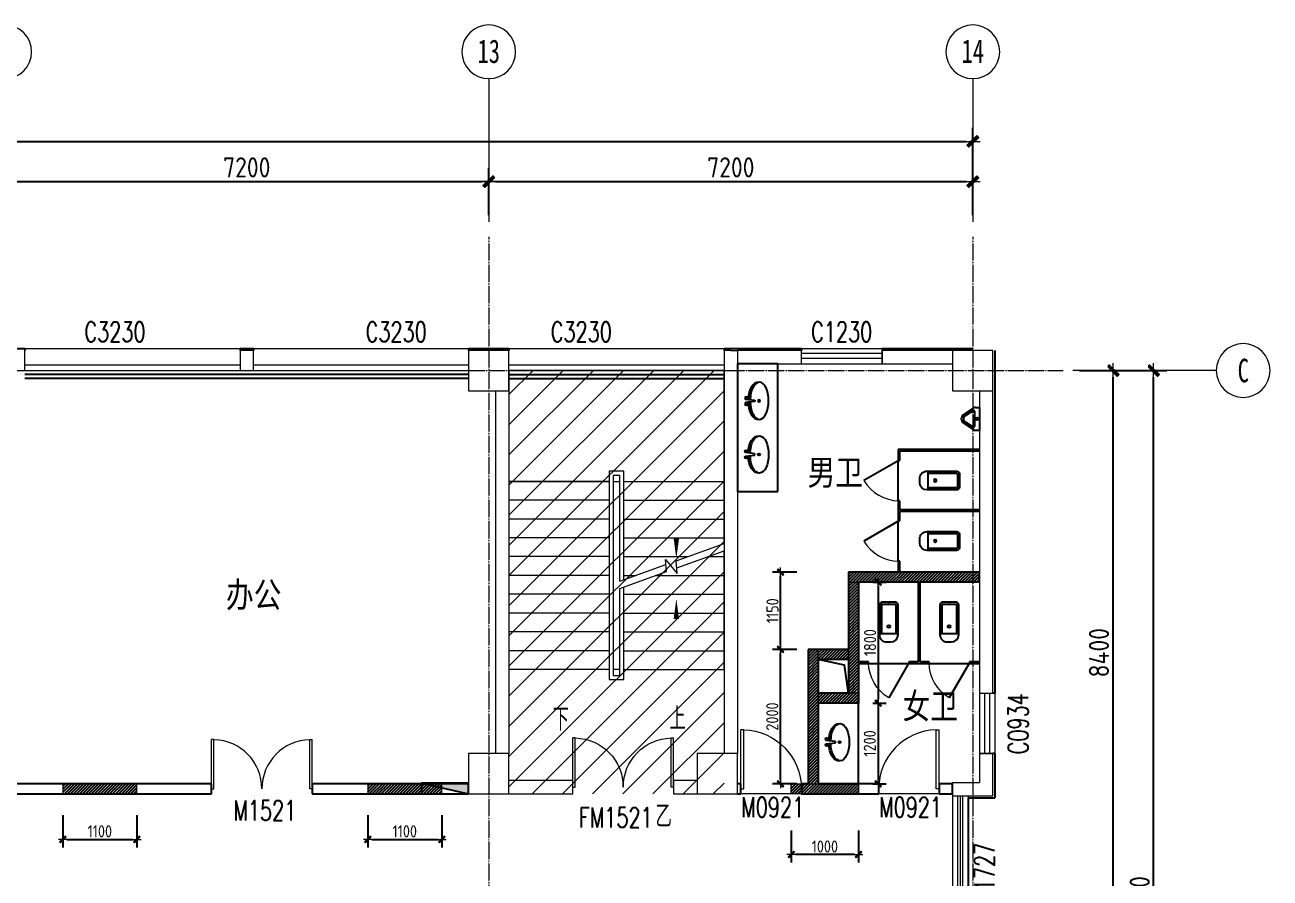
# Model space of a CAD drawing. Header units: millimetres. Extents: x 33621 to 401573, y -91663 to 133135.
# Drawn here: x 118197 to 136719, y 86412 to 99111 of the extents above; entities that cross this region are included whole.
import ezdxf
from ezdxf.enums import TextEntityAlignment as Align

# ---------------------------------------------------------------- set-up
doc = ezdxf.new("R2010")
doc.units = ezdxf.units.MM
doc.header["$LTSCALE"] = 10
doc.linetypes.add('DOTE', pattern=[2.42, 2, -0.2, 0.02, -0.2])
doc.layers.get('0').update_dxf_attribs({"color": 253})
doc.layers.get('Defpoints').update_dxf_attribs({"color": 250})
for name, color, linetype in [('3', 253, 'Continuous'), ('DIM_SYMB', 253, 'Continuous'), ('Dim【尺寸标注】', 253, 'Continuous'), ('LATRINE', 253, 'Continuous'), ('LAYER3', 253, 'Continuous'), ('LAYER4', 253, 'Continuous'), ('LAYER5', 253, 'Continuous'), ('LVTRY', 253, 'Continuous'), ('PUB_DIM', 253, 'Continuous'), ('PUB_TEXT', 253, 'Continuous'), ('SURFACE', 253, 'Continuous'), ('w-消火栓', 253, 'Continuous'), ('wall-隔', 253, 'Continuous'), ('WINDOW_TEXT', 253, 'Continuous'), ('家具', 253, 'Continuous'), ('拆除墙体', 253, 'Continuous')]:
    doc.layers.add(name, color=color, linetype=linetype)
for name, color, linetype, lineweight in [('AXIS【轴号】', 253, 'Continuous', 0), ('COLUMN', 253, 'Continuous', 0), ('DOTE', 253, 'DOTE', 0), ('FC-FLOOR【地材分格】', 253, 'Continuous', 0), ('STAIR', 253, 'Continuous', 0), ('WALL', 253, 'Continuous', 0), ('WINDOW', 253, 'Continuous', 0), ('Xline【辅助线】', 253, 'Continuous', 0)]:
    doc.layers.add(name, color=color, linetype=linetype, lineweight=lineweight)
doc.styles.add('_TCH_DIM', font='SIMPLEX', dxfattribs={"bigfont": 'GBCBIG'})
doc.styles.add('_TCH_WINDOW', font='SIMPLEX', dxfattribs={"bigfont": 'GBCBIG'})
doc.styles.add('CCD_DIM', font='ARCHS.SHX')
doc.styles.add('宋体', font='', dxfattribs={"width": 0.7})
doc.styles.get('宋体').set_extended_font_data('SimSun')
doc.dimstyles.new('ZL_1：100', dxfattribs={"dimtxt": 3, "dimasz": 1, "dimexe": 2, "dimexo": 2, "dimgap": 0.6, "dimtad": 1, "dimdec": 0, "dimrnd": 5, "dimdsep": 46, "dimtxsty": 'CCD_DIM', "dimblk": 'WS-cj', "dimblk1": 'WS-cj', "dimblk2": 'WS-cj', "dimcen": 1, "dimclrd": 44, "dimclre": 44, "dimclrt": 2, "dimadec": 0, "dimazin": 2, "dimtfac": 1, "dimtdec": 0, "dimtix": 1, "dimtmove": 2, "dimatfit": 3, "dimldrblk": 'hl_arrow2', "dimfxl": 5, "dimfxlon": 1, "dimarcsym": 0})
doc.dimstyles.new('ZL_1：60', dxfattribs={"dimscale": 60, "dimtxt": 3, "dimasz": 1, "dimexe": 2, "dimexo": 2, "dimgap": 0.5, "dimtad": 1, "dimdec": 0, "dimrnd": 5, "dimdsep": 46, "dimtxsty": 'CCD_DIM', "dimblk": 'WS-cj', "dimblk1": 'WS-cj', "dimblk2": 'WS-cj', "dimcen": 0, "dimclrd": 44, "dimclre": 44, "dimclrt": 2, "dimadec": 0, "dimazin": 0, "dimtfac": 1, "dimtdec": 0, "dimtix": 1, "dimtofl": 0, "dimtmove": 2, "dimatfit": 3, "dimldrblk": 'hl_arrow2', "dimfxl": 6, "dimfxlon": 1, "dimarcsym": 0})

# ---------------------------------------------------------------- blocks, each defined once
blk = doc.blocks.new('A$C22332745')
at = {"layer": 'LAYER3', "color": 181, "extrusion": (0, 0, -1)}
for centre, ratio, start_param, end_param in [((277, 195), 0.531076, 4.795815, 6.348539), ((277, 214), 0.5, 4.782885, 10.934222), ((277, 195), 0.531076, 3.076239, 4.638107)]:
    blk.add_ellipse(centre, major_axis=(-277, 0), ratio=ratio, start_param=start_param, end_param=end_param, dxfattribs=at)
at = {"layer": 'LAYER4', "color": 252}
for p, q in [((267, 148), (249, 9)), ((285, 148), (267, 148)), ((302, 9), (285, 148))]:
    blk.add_line(p, q, dxfattribs=at)
for centre in [(231, 18), (320, 18)]:
    blk.add_circle(centre, 17.9, dxfattribs=at)
at = {"layer": 'LAYER5', "color": 251}
blk.add_circle((277, 208), 16, dxfattribs=at)
blk = doc.blocks.new('A$C2CC91CCB')
at = {"color": 251, "rotation": 90}
blk.add_blockref('A$C22332745', (353, 0), dxfattribs=at)
blk = doc.blocks.new('A$C477C625D')
at = {"color": 7}
blk.add_blockref('A$C2CC91CCB', (0, 0), dxfattribs=at)
blk = doc.blocks.new('A$C4D690477')
at = {"layer": '家具', "color": 251}
blk.add_blockref('A$C477C625D', (0, 0), dxfattribs=at)
blk = doc.blocks.new('$lvtry$00000007')
for p, q in [((-170, 0, 0), (170, 0, 0)), ((-170, -61, 0), (-170, 0, 0)), ((-162, -88, 0), (-69, -231, 0)), ((-124, -91, 0), (-43, -216, 0)), ((-116, -76, 0), (116, -76, 0)), ((43, -216, 0), (124, -91, 0)), ((69, -231, 0), (162, -88, 0)), ((170, -61, 0), (170, 0, 0))]:
    blk.add_line(p, q)
blk.add_circle((0, -38, 0), 17.7)
for centre, radius, start, end in [((-120, -61, 0), 50, 180, 213.0863), ((-116, -86, 0), 10, 90, 213.0863), ((116, -86, 0), 10, 326.9137, 90), ((120, -61, 0), 50, 326.9137, 0), ((0, -191, 0), 80, 210, 330), ((0, -191, 0), 50, 210, 330)]:
    blk.add_arc(centre, radius, start, end)
blk = doc.blocks.new('$QC001_5')
blk.add_line((-325, 200), (325, 0))
blk.add_lwpolyline([(325, 0), (325, 200), (-325, 200), (-325, 0)], close=True)
blk.add_solid([(-325, 200), (325, 200), (-325, 200), (325, 0)])
at = {"flags": 1}
for tag in ['UNIT', 'WHAT', 'SPEC']:
    blk.add_attdef(tag, (0, 0), '', height=0.001, dxfattribs=at)
blk = doc.blocks.new('$lvtry$00000200')
for p, q in [((-140, -40, 0), (-140, -480, 0)), ((-110, -40, 0), (-110, -470, 0)), ((100, 0, 0), (-100, 0, 0)), ((100, -30, 0), (-100, -30, 0)), ((110, -470, 0), (110, -40, 0)), ((140, -480, 0), (140, -40, 0)), ((140, -470, 0), (-140, -470, 0)), ((-30, -590, 0), (30, -590, 0))]:
    blk.add_line(p, q)
blk.add_circle((0, -359, 0), 20)
for centre, radius, start, end in [((-100, -40, 0), 40, 90, 180), ((-100, -40, 0), 10, 90, 180), ((100, -40, 0), 40, 0, 90), ((100, -40, 0), 10, 0, 90), ((-30, -480, 0), 110, 180, 270), ((30, -480, 0), 110, 270, 0)]:
    blk.add_arc(centre, radius, start, end)
blk.add_point((0, 0))
blk = doc.blocks.new('$TCHSYS$APDOOR2D')
blk.add_line((0.5, 0), (0, 0.866))
at = {"lineweight": 13}
blk.add_arc((0.5, 0), 1, 120, 180, dxfattribs=at)
blk = doc.blocks.new('$DorLib2D$00000002')
for p, q in [((-0.5, 0), (-0.5, 0.4875)), ((-0.475, 0.4875), (-0.5, 0.4875)), ((-0.475, 0), (-0.475, 0.4875)), ((0.475, 0), (0.475, 0.4875)), ((0.475, 0.4875), (0.5, 0.4875)), ((0.5, 0), (0.5, 0.4875)), ((-0.5, 0), (-0.475, 0)), ((0.5, 0), (0.475, 0))]:
    blk.add_line(p, q)
at = {"lineweight": 13}
for centre, start, end in [((-0.4875, 0), 0, 88.53072), ((0.4875, 0), 91.46928, 180)]:
    blk.add_arc(centre, 0.4875, start, end, dxfattribs=at)
blk = doc.blocks.new('$DorLib2D$00000001')
for p, q in [((0.45, 0.975), (0.5, 0.975)), ((0.45, 0), (0.45, 0.975)), ((0.5, 0), (0.5, 0.975)), ((0.5, 0), (0.45, 0))]:
    blk.add_line(p, q)
at = {"lineweight": 13}
blk.add_arc((0.475, 0), 0.975, 91.4693, 180, dxfattribs=at)
blk = doc.blocks.new('$WINLIB2D$00000004')
for p, q in [((-0.5, 0.5), (0.5, 0.5)), ((-0.5, 0.5), (-0.5, -0.5)), ((0.5, -0.5), (0.5, 0.5)), ((-0.5, 0.2406), (0.5, 0.2406)), ((-0.5, -0.5), (0.5, -0.5))]:
    blk.add_line(p, q)
blk = doc.blocks.new('$TCHSYS$WIN2D')
for p, q in [((-0.5, 0.5), (0.5, 0.5)), ((-0.5, 0.5), (-0.5, -0.5)), ((0.5, 0.5), (0.5, -0.5)), ((0.5, 0.167), (-0.5, 0.167)), ((0.5, -0.167), (-0.5, -0.167)), ((-0.5, -0.5), (0.5, -0.5))]:
    blk.add_line(p, q)
blk = doc.blocks.new('$WINLIB2D$00000005')
for p, q in [((-0.5, 0.5), (0.5, 0.5)), ((-0.5, 0.5), (-0.5, -0.5)), ((0.5, -0.5), (0.5, 0.5)), ((0.5, 0.167), (-0.5, 0.167)), ((0.5, 0), (-0.5, 0)), ((0.5, -0.167), (-0.5, -0.167)), ((-0.5, -0.5), (0.5, -0.5))]:
    blk.add_line(p, q)
blk = doc.blocks.new('hl_Axis-A1')
at = {"color": 150, "ltscale": 2}
blk.add_line((21.33, 0), (0, 0), dxfattribs=at)
at = {"color": 150}
blk.add_circle((25.33, 0), 4, dxfattribs=at)
at = {"color": 50, "style": '宋体', "width": 0.7}
blk.add_attdef('轴号', text='', height=3.5, dxfattribs=at).set_placement((25.33, 0), align=Align.MIDDLE_CENTER)
blk = doc.blocks.new('WS-cj')
blk.add_hatch(color=2).paths.add_polyline_path([(0.59, 0.82), (-0.82, -0.59), (-0.59, -0.82), (0.82, 0.59)])
at = {"color": 2, "linetype": 'ByBlock', "lineweight": 0}
for p, q in [((-1.1, 0), (0, 0)), ((0, 0), (1.1, 0))]:
    blk.add_line(p, q, dxfattribs=at)
at = {"color": 2}
blk.add_lwpolyline([(0.59, 0.82), (-0.82, -0.59), (-0.59, -0.82), (0.82, 0.59)], close=True, dxfattribs=at)
blk = doc.blocks.new('*D258')
at = {"layer": 'Defpoints', "color": 0, "transparency": 16777216}
for p in [(50626, -400), (51226, -400), (50626, -8800)]:
    blk.add_point(p, dxfattribs=at)
at = {"layer": 'Dim【尺寸标注】', "color": 44, "lineweight": -2, "transparency": 16777216}
for p, q in [((50726, -400), (51426, -400)), ((51226, -8700), (51226, -500)), ((50726, -8800), (51426, -8800))]:
    blk.add_line(p, q, dxfattribs=at)
at = {"layer": 'Dim【尺寸标注】', "color": 44, "lineweight": -2, "transparency": 16777216, "xscale": 100, "yscale": 100, "zscale": 100}
for p, rotation in [((51226, -400), 90), ((51226, -8800), 270)]:
    blk.add_blockref('WS-cj', p, dxfattribs=dict(at, rotation=rotation))
at = {"layer": 'Dim【尺寸标注】', "color": 2, "transparency": 16777216, "insert": (51014, -4600), "char_height": 300, "attachment_point": 5, "rotation": 90, "style": 'CCD_DIM'}
blk.add_mtext('8400', dxfattribs=at)
blk = doc.blocks.new('hl_arrow2')
at = {"color": 2}
blk.add_line((-0.22, 0), (-1, 0), dxfattribs=at)
blk.add_lwpolyline([(-0.22, 0), (-0.86, -0.69), (-0.65, -0.86), (0, 0), (-0.65, 0.86), (-0.86, 0.69)], close=True, dxfattribs=at)
blk = doc.blocks.new('*D259')
at = {"layer": 'Defpoints', "color": 0, "transparency": 16777216}
for p in [(50626, -400), (51826, -400), (50626, -16300)]:
    blk.add_point(p, dxfattribs=at)
at = {"layer": 'Dim【尺寸标注】', "color": 44, "lineweight": -2, "transparency": 16777216}
for p, q in [((51326, -400), (52026, -400)), ((51826, -16200), (51826, -500)), ((51326, -16300), (52026, -16300))]:
    blk.add_line(p, q, dxfattribs=at)
at = {"layer": 'Dim【尺寸标注】', "color": 44, "lineweight": -2, "transparency": 16777216, "xscale": 100, "yscale": 100, "zscale": 100}
for p, rotation in [((51826, -400), 90), ((51826, -16300), 270)]:
    blk.add_blockref('WS-cj', p, dxfattribs=dict(at, rotation=rotation))
at = {"layer": 'Dim【尺寸标注】', "color": 2, "transparency": 16777216, "insert": (51620, -8350), "char_height": 300, "attachment_point": 5, "rotation": 90, "style": 'CCD_DIM'}
blk.add_mtext('15900', dxfattribs=at)
blk = doc.blocks.new('*D271')
at = {"layer": 'Defpoints', "color": 0, "transparency": 16777216}
for p in [(41938, 2411), (34738, 1811), (41938, 1811)]:
    blk.add_point(p, dxfattribs=at)
at = {"layer": 'Dim【尺寸标注】', "color": 44, "lineweight": -2, "transparency": 16777216}
for p, q in [((34738, 1911), (34738, 2611)), ((41938, 1911), (41938, 2611)), ((34838, 2411), (41838, 2411))]:
    blk.add_line(p, q, dxfattribs=at)
at = {"layer": 'Dim【尺寸标注】', "color": 44, "lineweight": -2, "transparency": 16777216, "xscale": 100, "yscale": 100, "zscale": 100, "rotation": 180}
blk.add_blockref('WS-cj', (34738, 2411), dxfattribs=at)
at = {"layer": 'Dim【尺寸标注】', "color": 44, "lineweight": -2, "transparency": 16777216, "xscale": 100, "yscale": 100, "zscale": 100}
blk.add_blockref('WS-cj', (41938, 2411), dxfattribs=at)
at = {"layer": 'Dim【尺寸标注】', "color": 2, "transparency": 16777216, "insert": (38338, 2623), "char_height": 300, "attachment_point": 5, "style": 'CCD_DIM'}
blk.add_mtext('7200', dxfattribs=at)
blk = doc.blocks.new('*D272')
at = {"layer": 'Defpoints', "color": 0, "transparency": 16777216}
for p in [(49138, 2411), (41938, 1811), (49138, 1811)]:
    blk.add_point(p, dxfattribs=at)
at = {"layer": 'Dim【尺寸标注】', "color": 44, "lineweight": -2, "transparency": 16777216}
for p, q in [((41938, 1911), (41938, 2611)), ((49138, 1911), (49138, 2611)), ((42038, 2411), (49038, 2411))]:
    blk.add_line(p, q, dxfattribs=at)
at = {"layer": 'Dim【尺寸标注】', "color": 44, "lineweight": -2, "transparency": 16777216, "xscale": 100, "yscale": 100, "zscale": 100, "rotation": 180}
blk.add_blockref('WS-cj', (41938, 2411), dxfattribs=at)
at = {"layer": 'Dim【尺寸标注】', "color": 44, "lineweight": -2, "transparency": 16777216, "xscale": 100, "yscale": 100, "zscale": 100}
blk.add_blockref('WS-cj', (49138, 2411), dxfattribs=at)
at = {"layer": 'Dim【尺寸标注】', "color": 2, "transparency": 16777216, "insert": (45538, 2623), "char_height": 300, "attachment_point": 5, "style": 'CCD_DIM'}
blk.add_mtext('7200', dxfattribs=at)
blk = doc.blocks.new('*D273')
at = {"layer": 'Defpoints', "color": 0, "transparency": 16777216}
for p in [(49138, 3011), (-44462, 1811), (49138, 1811)]:
    blk.add_point(p, dxfattribs=at)
at = {"layer": 'Dim【尺寸标注】', "color": 44, "lineweight": -2, "transparency": 16777216}
for p, q in [((-44462, 2511), (-44462, 3211)), ((49138, 2511), (49138, 3211)), ((-44362, 3011), (49038, 3011))]:
    blk.add_line(p, q, dxfattribs=at)
at = {"layer": 'Dim【尺寸标注】', "color": 44, "lineweight": -2, "transparency": 16777216, "xscale": 100, "yscale": 100, "zscale": 100, "rotation": 180}
blk.add_blockref('WS-cj', (-44462, 3011), dxfattribs=at)
at = {"layer": 'Dim【尺寸标注】', "color": 44, "lineweight": -2, "transparency": 16777216, "xscale": 100, "yscale": 100, "zscale": 100}
blk.add_blockref('WS-cj', (49138, 3011), dxfattribs=at)
at = {"layer": 'Dim【尺寸标注】', "color": 2, "transparency": 16777216, "insert": (2338, 3217), "char_height": 300, "attachment_point": 5, "style": 'CCD_DIM'}
blk.add_mtext('93600', dxfattribs=at)
blk = doc.blocks.new('*D576')
at = {"layer": 'Defpoints', "color": 0, "transparency": 16777216}
for p in [(129597, 87243), (130596, 87243), (129597, 86763)]:
    blk.add_point(p, dxfattribs=at)
at = {"layer": 'FC-FLOOR【地材分格】', "color": 44, "lineweight": -2, "transparency": 16777216}
for p, q in [((129597, 87123), (129597, 86643)), ((130596, 87123), (130596, 86643)), ((130536, 86763), (129657, 86763))]:
    blk.add_line(p, q, dxfattribs=at)
at = {"layer": 'FC-FLOOR【地材分格】', "color": 44, "lineweight": -2, "transparency": 16777216, "xscale": 60, "yscale": 60, "zscale": 60, "rotation": 180}
blk.add_blockref('WS-cj', (129597, 86763), dxfattribs=at)
at = {"layer": 'FC-FLOOR【地材分格】', "color": 44, "lineweight": -2, "transparency": 16777216, "xscale": 60, "yscale": 60, "zscale": 60}
blk.add_blockref('WS-cj', (130596, 86763), dxfattribs=at)
at = {"layer": 'FC-FLOOR【地材分格】', "color": 2, "transparency": 16777216, "insert": (130096, 86883), "char_height": 180, "attachment_point": 5, "style": 'CCD_DIM'}
blk.add_mtext('1000', dxfattribs=at)
blk = doc.blocks.new('*D577')
at = {"layer": 'Defpoints', "color": 0, "transparency": 16777216}
for p in [(123297, 87469), (124397, 87469), (124397, 86989)]:
    blk.add_point(p, dxfattribs=at)
at = {"layer": 'FC-FLOOR【地材分格】', "color": 44, "lineweight": -2, "transparency": 16777216}
for p, q in [((123297, 87349), (123297, 86869)), ((124397, 87349), (124397, 86869)), ((123357, 86989), (124337, 86989))]:
    blk.add_line(p, q, dxfattribs=at)
at = {"layer": 'FC-FLOOR【地材分格】', "color": 44, "lineweight": -2, "transparency": 16777216, "xscale": 60, "yscale": 60, "zscale": 60, "rotation": 180}
blk.add_blockref('WS-cj', (123297, 86989), dxfattribs=at)
at = {"layer": 'FC-FLOOR【地材分格】', "color": 44, "lineweight": -2, "transparency": 16777216, "xscale": 60, "yscale": 60, "zscale": 60}
blk.add_blockref('WS-cj', (124397, 86989), dxfattribs=at)
at = {"layer": 'FC-FLOOR【地材分格】', "color": 2, "transparency": 16777216, "insert": (123847, 87109), "char_height": 180, "attachment_point": 5, "style": 'CCD_DIM'}
blk.add_mtext('1100', dxfattribs=at)
blk = doc.blocks.new('*D578')
at = {"layer": 'Defpoints', "color": 0, "transparency": 16777216}
for p in [(118761, 87469), (119861, 87469), (119861, 86989)]:
    blk.add_point(p, dxfattribs=at)
at = {"layer": 'FC-FLOOR【地材分格】', "color": 44, "lineweight": -2, "transparency": 16777216}
for p, q in [((118761, 87349), (118761, 86869)), ((119861, 87349), (119861, 86869)), ((118821, 86989), (119801, 86989))]:
    blk.add_line(p, q, dxfattribs=at)
at = {"layer": 'FC-FLOOR【地材分格】', "color": 44, "lineweight": -2, "transparency": 16777216, "xscale": 60, "yscale": 60, "zscale": 60, "rotation": 180}
blk.add_blockref('WS-cj', (118761, 86989), dxfattribs=at)
at = {"layer": 'FC-FLOOR【地材分格】', "color": 44, "lineweight": -2, "transparency": 16777216, "xscale": 60, "yscale": 60, "zscale": 60}
blk.add_blockref('WS-cj', (119861, 86989), dxfattribs=at)
at = {"layer": 'FC-FLOOR【地材分格】', "color": 2, "transparency": 16777216, "insert": (119311, 87109), "char_height": 180, "attachment_point": 5, "style": 'CCD_DIM'}
blk.add_mtext('1100', dxfattribs=at)
blk = doc.blocks.new('*D584')
at = {"layer": 'Defpoints', "color": 0, "transparency": 16777216}
for p in [(129437, 89817), (129800, 89817), (129800, 87817)]:
    blk.add_point(p, dxfattribs=at)
at = {"layer": 'FC-FLOOR【地材分格】', "color": 44, "lineweight": -2, "transparency": 16777216}
for p, q in [((129680, 89817), (129317, 89817)), ((129437, 87877), (129437, 89757)), ((129680, 87817), (129317, 87817))]:
    blk.add_line(p, q, dxfattribs=at)
at = {"layer": 'FC-FLOOR【地材分格】', "color": 44, "lineweight": -2, "transparency": 16777216, "xscale": 60, "yscale": 60, "zscale": 60}
for p, rotation in [((129437, 89817), 90), ((129437, 87817), 270)]:
    blk.add_blockref('WS-cj', p, dxfattribs=dict(at, rotation=rotation))
at = {"layer": 'FC-FLOOR【地材分格】', "color": 2, "transparency": 16777216, "insert": (129313, 88817), "char_height": 180, "attachment_point": 5, "rotation": 90, "style": 'CCD_DIM'}
blk.add_mtext('2000', dxfattribs=at)
blk = doc.blocks.new('*D585')
at = {"layer": 'Defpoints', "color": 0, "transparency": 16777216}
for p in [(129437, 90967), (129800, 90967), (129800, 89817)]:
    blk.add_point(p, dxfattribs=at)
at = {"layer": 'FC-FLOOR【地材分格】', "color": 44, "lineweight": -2, "transparency": 16777216}
for p, q in [((129680, 90967), (129317, 90967)), ((129437, 89877), (129437, 90907)), ((129680, 89817), (129317, 89817))]:
    blk.add_line(p, q, dxfattribs=at)
at = {"layer": 'FC-FLOOR【地材分格】', "color": 44, "lineweight": -2, "transparency": 16777216, "xscale": 60, "yscale": 60, "zscale": 60}
for p, rotation in [((129437, 90967), 90), ((129437, 89817), 270)]:
    blk.add_blockref('WS-cj', p, dxfattribs=dict(at, rotation=rotation))
at = {"layer": 'FC-FLOOR【地材分格】', "color": 2, "transparency": 16777216, "insert": (129317, 90392), "char_height": 180, "attachment_point": 5, "rotation": 90, "style": 'CCD_DIM'}
blk.add_mtext('1150', dxfattribs=at)
blk = doc.blocks.new('*D586')
at = {"layer": 'Defpoints', "color": 0, "transparency": 16777216}
for p in [(130689, 90817), (130689, 89017), (130888, 89017)]:
    blk.add_point(p, dxfattribs=at)
at = {"layer": 'FC-FLOOR【地材分格】', "color": 44, "lineweight": -2, "transparency": 16777216}
for p, q in [((130809, 90817), (131008, 90817)), ((130888, 90757), (130888, 89077)), ((130809, 89017), (131008, 89017))]:
    blk.add_line(p, q, dxfattribs=at)
at = {"layer": 'FC-FLOOR【地材分格】', "color": 44, "lineweight": -2, "transparency": 16777216, "xscale": 60, "yscale": 60, "zscale": 60}
for p, rotation in [((130888, 90817), 90), ((130888, 89017), 270)]:
    blk.add_blockref('WS-cj', p, dxfattribs=dict(at, rotation=rotation))
at = {"layer": 'FC-FLOOR【地材分格】', "color": 2, "transparency": 16777216, "insert": (130768, 89917), "char_height": 180, "attachment_point": 5, "rotation": 90, "style": 'CCD_DIM'}
blk.add_mtext('1800', dxfattribs=at)
blk = doc.blocks.new('*D587')
at = {"layer": 'Defpoints', "color": 0, "transparency": 16777216}
for p in [(130689, 89017), (130689, 87817), (130888, 87817)]:
    blk.add_point(p, dxfattribs=at)
at = {"layer": 'FC-FLOOR【地材分格】', "color": 44, "lineweight": -2, "transparency": 16777216}
for p, q in [((130809, 89017), (131008, 89017)), ((130888, 88957), (130888, 87877)), ((130809, 87817), (131008, 87817))]:
    blk.add_line(p, q, dxfattribs=at)
at = {"layer": 'FC-FLOOR【地材分格】', "color": 44, "lineweight": -2, "transparency": 16777216, "xscale": 60, "yscale": 60, "zscale": 60}
for p, rotation in [((130888, 89017), 90), ((130888, 87817), 270)]:
    blk.add_blockref('WS-cj', p, dxfattribs=dict(at, rotation=rotation))
at = {"layer": 'FC-FLOOR【地材分格】', "color": 2, "transparency": 16777216, "insert": (130764, 88417), "char_height": 180, "attachment_point": 5, "rotation": 90, "style": 'CCD_DIM'}
blk.add_mtext('1200', dxfattribs=at)
blk = doc.blocks.new('ZL_061117299')
at = {"layer": 'AXIS【轴号】'}
ref = blk.add_blockref('hl_Axis-A1', (34737.7, 1810.8), dxfattribs=dict(at, xscale=-100, yscale=100, zscale=100, rotation=270))
ref.add_attrib('轴号', '12', dxfattribs={"layer": '0', "color": 2, "height": 350, "style": '宋体', "width": 0.7}).set_placement((34737.7, 4353.9), align=Align.MIDDLE_CENTER)
ref = blk.add_blockref('hl_Axis-A1', (41937.7, 1810.8), dxfattribs=dict(at, xscale=-100, yscale=100, zscale=100, rotation=270))
ref.add_attrib('轴号', '13', dxfattribs={"layer": '0', "color": 2, "height": 350, "style": '宋体', "width": 0.7}).set_placement((41937.7, 4351.9), align=Align.MIDDLE_CENTER)
ref = blk.add_blockref('hl_Axis-A1', (49137.7, 1810.8), dxfattribs=dict(at, xscale=-100, yscale=100, zscale=100, rotation=270))
ref.add_attrib('轴号', '14', dxfattribs={"layer": '0', "color": 2, "height": 350, "style": '宋体', "width": 0.7}).set_placement((49137.7, 4353.9), align=Align.MIDDLE_CENTER)
ref = blk.add_blockref('hl_Axis-A1', (50626.4, -400), dxfattribs=dict(at, xscale=-100, yscale=100, zscale=100, rotation=180))
ref.add_attrib('轴号', 'C', dxfattribs={"layer": '0', "color": 2, "height": 350, "style": '宋体', "width": 0.7}).set_placement((53161.1, -400), align=Align.MIDDLE_CENTER)
at = {"layer": 'Dim【尺寸标注】'}
for p1, p2, distance, picture, middle in [((-44462.3, 1810.8), (49137.7, 1810.8), 1200, '*D273', (2337.7, 3217)), ((34737.7, 1810.8), (41937.7, 1810.8), 600, '*D271', (38337.7, 2623.3)), ((41937.7, 1810.8), (49137.7, 1810.8), 600, '*D272', (45537.7, 2623.3)), ((50626.4, -8800), (50626.4, -400), -600, '*D258', (51013.9, -4600)), ((50626.4, -16300), (50626.4, -400), -1200, '*D259', (51620.1, -8350))]:
    dim = blk.add_aligned_dim(p1=p1, p2=p2, distance=distance, dimstyle='ZL_1：100', dxfattribs=at)
    dim.commit()
    dim.dimension.update_dxf_attribs({"geometry": picture, "text_midpoint": middle})

msp = doc.modelspace()

# ---------------------------------------------------------------- hatches: boundary and pattern name
at = {"layer": 'Xline【辅助线】'}
h = msp.add_hatch(dxfattribs=at)
h.set_pattern_fill('ANSI31', color=256, scale=100)
h.set_pattern_definition([(45, (193623.78, 45092.1), (-224.5064, 224.5064), [])])
h.paths.add_polyline_path([(128596.5, 93966.9), (125396.5, 93966.9), (125396.5, 87667.7), (128596.5, 87667.7)])
at = {"layer": '拆除墙体'}
h = msp.add_hatch(dxfattribs=at)
h.set_pattern_fill('ANSI31', color=1, scale=10, angle=180, style=0)
h.paths.add_polyline_path([(130446, 90966.9), (130446, 90816.9), (132395.5, 90816.9), (132395.5, 90966.9)])
h = msp.add_hatch(dxfattribs=at)
h.set_pattern_fill('ANSI31', color=1, scale=10, angle=180, style=0)
h.paths.add_polyline_path([(130446, 90816.9), (130446, 89016.9), (130596, 89016.9), (130596, 90816.9)])
h = msp.add_hatch(dxfattribs=at)
h.set_pattern_fill('ANSI31', color=1, scale=10, angle=180, style=0)
h.paths.add_polyline_path([(129846, 89816.9), (129846, 87816.9), (129996, 87816.9), (129996, 89816.9)])
h = msp.add_hatch(dxfattribs=at)
h.set_pattern_fill('ANSI31', color=1, scale=10, angle=180, style=0)
h.paths.add_polyline_path([(129996, 89816.9), (129996, 89666.9), (130446, 89666.9), (130446, 89816.9)])
h = msp.add_hatch(dxfattribs=at)
h.set_pattern_fill('ANSI31', color=1, scale=10, angle=180, style=0)
h.paths.add_polyline_path([(129996, 89166.9), (129996, 89016.9), (130446, 89016.9), (130446, 89166.9)])
h = msp.add_hatch(dxfattribs=at)
h.set_pattern_fill('ANSI31', color=1, scale=10, angle=180, style=0)
h.paths.add_polyline_path([(118761.4, 87816.9), (118761.4, 87666.9), (119861.4, 87666.9), (119861.4, 87816.9)])
h = msp.add_hatch(dxfattribs=at)
h.set_pattern_fill('ANSI31', color=1, scale=10, angle=180, style=0)
h.paths.add_polyline_path([(123296.5, 87816.9), (123296.5, 87666.9), (124396.5, 87666.9), (124396.5, 87816.9)])
h = msp.add_hatch(dxfattribs=at)
h.set_pattern_fill('ANSI31', color=1, scale=10, angle=180, style=0)
h.paths.add_polyline_path([(129596.5, 87668), (129596.5, 87816.9), (130596, 87816.9), (130596, 87668)])

# ---------------------------------------------------------------- linework, layer by layer
at = {"layer": '3'}
for p, q in [((124796.5, 93906.9), (118196.5, 93906.9)), ((125396.5, 93906.9), (128596.5, 93906.9)), ((124796.5, 93846.9), (118196.5, 93846.9)), ((125396.5, 93846.9), (128596.5, 93846.9))]:
    msp.add_line(p, q, dxfattribs=at)
msp.add_lwpolyline([(130446, 89166.9), (130389.1, 89581.4), (129996, 89666.9)], dxfattribs=at)
at = {"layer": 'COLUMN'}
for p, q in [((125396.5, 94266.9), (124796.5, 94266.9)), ((132596.5, 94266.9), (131996.5, 94266.9)), ((131996.5, 94266.9), (131996.5, 93666.9)), ((132596.5, 93666.9), (132596.5, 94266.9)), ((124796.5, 93966.9), (124796.5, 93666.9)), ((125396.5, 93666.9), (125396.5, 93966.9)), ((124796.5, 93666.9), (125396.5, 93666.9)), ((131996.5, 93666.9), (132596.5, 93666.9)), ((125396.5, 88266.9), (124796.5, 88266.9)), ((124796.5, 88266.9), (124796.5, 87666.9)), ((125396.5, 87666.9), (125396.5, 88266.9)), ((128796.5, 88266.9), (128196.5, 88266.9)), ((128196.5, 88266.9), (128196.5, 87666.9)), ((128796.5, 87666.9), (128796.5, 88266.9)), ((124796.5, 87666.9), (125396.5, 87666.9)), ((128196.5, 87666.9), (128796.5, 87666.9))]:
    msp.add_line(p, q, dxfattribs=at)
at = {"layer": 'DIM_SYMB'}
for points in [[(126141.5, 89055.4, 0, 0, 0), (126141.5, 93177, 0, 0, 0), (127886.5, 93177, 0, 0, 0), (127886.5, 91167, 0, 80, 0), (127886.5, 91467, 0, 0, 0)], [(127886.5, 89067.2, 0, 0, 0), (127886.5, 90570.3, 0, 80, 0), (127886.5, 90270.3, 0, 0, 0)]]:
    msp.add_lwpolyline(points, format="xyseb", dxfattribs=at)
at = {"layer": 'DOTE', "ltscale": 0.1}
for p, q in [((125096.5, 95956.9), (125096.5, 76086.5)), ((132296.5, 95956.9), (132296.5, 76086.5)), ((36632.9, 93966.9), (133641.5, 93966.9))]:
    msp.add_line(p, q, dxfattribs=at)
at = {"layer": 'LATRINE'}
for p, q in [((131184, 92791.9), (131184, 92629.4)), ((132396.5, 92791.9), (131184, 92791.9)), ((131184, 92029.4, 400), (131184, 92629.4, 400)), ((131184, 92629.4), (131209, 92629.4)), ((131209, 92629.4), (131209, 92766.9)), ((132396.5, 92766.9), (131209, 92766.9)), ((132396.5, 92766.9), (132396.5, 92791.9)), ((131209, 92029.4), (131184, 92029.4)), ((131184, 92029.4), (131184, 91879.4)), ((131184, 91879.4), (131184, 91729.4)), ((131209, 91891.9), (131209, 92029.4)), ((132396.5, 91891.9), (131209, 91891.9)), ((132396.5, 91866.9), (132396.5, 91891.9)), ((131184, 91129.4, 400), (131184, 91729.4, 400)), ((131184, 91729.4), (131209, 91729.4)), ((131209, 91729.4), (131209, 91866.9)), ((132396.5, 91866.9), (131209, 91866.9)), ((131209, 91129.4), (131184, 91129.4)), ((131184, 91129.4), (131184, 90966.9)), ((131209, 90966.9), (131209, 91129.4)), ((131184, 90966.9), (131209, 90966.9)), ((131484, 90816.9), (131484, 89629.4)), ((131509, 90816.9), (131484, 90816.9)), ((131509, 90816.9), (131509, 89629.4)), ((130746.5, 89629.4), (130596, 89629.4)), ((130596, 89604.4), (130746.5, 89604.4)), ((130746.5, 89604.4), (130746.5, 89629.4)), ((130746.5, 89604.4, 400), (131346.5, 89604.4, 400)), ((131484, 89629.4), (131346.5, 89629.4)), ((131346.5, 89629.4), (131346.5, 89604.4)), ((131346.5, 89604.4), (131496.5, 89604.4)), ((131496.5, 89604.4), (131646.5, 89604.4)), ((131646.5, 89629.4), (131509, 89629.4)), ((131646.5, 89604.4), (131646.5, 89629.4)), ((131646.5, 89604.4, 400), (132246.5, 89604.4, 400)), ((132396.5, 89629.4), (132246.5, 89629.4)), ((132246.5, 89629.4), (132246.5, 89604.4)), ((132246.5, 89604.4), (132396.5, 89604.4)), ((132396.5, 89604.4), (132396.5, 89629.4))]:
    msp.add_line(p, q, dxfattribs=at)
for points in [[(129396.5, 92166.9), (129396.5, 94066.9), (128796.5, 94066.9), (128796.5, 92166.9)], [(130596, 87816.9), (130596, 89016.9), (129996, 89016.9), (129996, 87816.9)]]:
    msp.add_lwpolyline(points, close=True, dxfattribs=at)
at = {"layer": 'STAIR'}
for p, q in [((128596.5, 93966.9), (125396.5, 93966.9)), ((125396.5, 93966.9), (125396.5, 92316.9)), ((128596.5, 92316.9), (128596.5, 93966.9)), ((127106, 92466.9), (126887, 92466.9)), ((126887, 92466.9), (126887, 89366.9)), ((127106, 90851.7), (127106, 92466.9)), ((125396.5, 92316.9), (125396.5, 89516.9)), ((126887, 92316.9), (125396.5, 92316.9)), ((125396.5, 92316.9), (126887, 92316.9)), ((127046, 92406.9), (126947, 92406.9)), ((126947, 92406.9), (126947, 89426.9)), ((126947, 92316.9), (126947, 89516.9)), ((126947, 92316.9), (127046, 92316.9)), ((127046, 90830.1), (127046, 92406.9)), ((127046, 90830.1), (127046, 92316.9)), ((127106, 92316.9), (128596.5, 92316.9)), ((127106, 92316.9), (128596.5, 92316.9)), ((128596.5, 91390.1), (128596.5, 92316.9)), ((126887, 92036.9), (125396.5, 92036.9)), ((127106, 92036.9), (128596.5, 92036.9)), ((126887, 91756.9), (125396.5, 91756.9)), ((127106, 91756.9), (128596.5, 91756.9)), ((126887, 91476.9), (125396.5, 91476.9)), ((127106, 91476.9), (128596.5, 91476.9)), ((127882.6, 91132.2), (128596.5, 91390.1)), ((126887, 91196.9), (125396.5, 91196.9)), ((127106, 91196.9), (128061.7, 91196.9)), ((127741.2, 90974.8), (127726, 91152.6)), ((127726, 91152.6), (127898.4, 90946.1)), ((127898.4, 90946.1), (127882.6, 91132.2)), ((127891.4, 91029.1), (128596.5, 91283.7)), ((128356.1, 91196.9), (128596.5, 91196.9)), ((128596.5, 89516.9), (128596.5, 91283.7)), ((127046, 90830.1), (127732.4, 91078)), ((127046, 90723.7), (127741.2, 90974.8)), ((126887, 90916.9), (125396.5, 90916.9)), ((127106, 90916.9), (127286.4, 90916.9)), ((127580.8, 90916.9), (128596.5, 90916.9)), ((126887, 90636.9), (125396.5, 90636.9)), ((127046, 89516.9), (127046, 90723.7)), ((127046, 89426.9), (127046, 90723.7)), ((127106, 89366.9), (127106, 90745.4)), ((127106, 90636.9), (128596.5, 90636.9)), ((126887, 90356.9), (125396.5, 90356.9)), ((127106, 90356.9), (128596.5, 90356.9)), ((126887, 90076.9), (125396.5, 90076.9)), ((127106, 90076.9), (128596.5, 90076.9)), ((126887, 89796.9), (125396.5, 89796.9)), ((127106, 89796.9), (128596.5, 89796.9)), ((126887, 89516.9), (125396.5, 89516.9)), ((127046, 89516.9), (126947, 89516.9)), ((127106, 89516.9), (128596.5, 89516.9)), ((126887, 89366.9), (127106, 89366.9)), ((126947, 89426.9), (127046, 89426.9))]:
    msp.add_line(p, q, dxfattribs=at)
at = {"layer": 'SURFACE'}
for p, q in [((117896.5, 94296.9), (118196.5, 94296.9)), ((118196.5, 94296.9), (118196.5, 94266.9)), ((121396.5, 94296.9), (121396.5, 94266.9)), ((121396.5, 94296.9), (121596.5, 94296.9)), ((121596.5, 94296.9), (121596.5, 94266.9)), ((124796.5, 94296.9), (124796.5, 94266.9)), ((124796.5, 94296.9), (125096.5, 94296.9)), ((125096.5, 94296.9), (125396.5, 94296.9)), ((125396.5, 94296.9), (125396.5, 94266.9)), ((128596.5, 94296.9), (128596.5, 94266.9)), ((128596.5, 94296.9), (128696.5, 94296.9)), ((128696.5, 94296.9), (128796.5, 94296.9)), ((128796.5, 94296.9), (129746.5, 94296.9)), ((129746.5, 94296.9), (129746.5, 94266.9)), ((130946.5, 94296.9), (130946.5, 94266.9)), ((130946.5, 94296.9), (132296.5, 94296.9)), ((132626.5, 94266.9), (132626.5, 89166.9)), ((132626.5, 89166.9), (132596.5, 89166.9)), ((132626.5, 88266.9), (132596.5, 88266.9)), ((132626.5, 88266.9), (132626.5, 87606.9)), ((132226.5, 87606.9), (132226.5, 85866.9)), ((132226.5, 87606.9), (132626.5, 87606.9))]:
    msp.add_line(p, q, dxfattribs=at)
at = {"layer": 'WALL'}
for p, q in [((121596.5, 94266.9), (121396.5, 94266.9)), ((121396.5, 94266.9), (121396.5, 93966.9)), ((121596.5, 93966.9), (121596.5, 94266.9)), ((128696.5, 94266.9), (128596.5, 94266.9)), ((128596.5, 94266.9), (128596.5, 93966.9)), ((128696.5, 94266.9), (128796.5, 94266.9)), ((129746.5, 94266.9), (128796.5, 94266.9)), ((128796.5, 94266.9), (128796.5, 93966.9)), ((129746.5, 94066.9), (129746.5, 94266.9)), ((131996.5, 94266.9), (130946.5, 94266.9)), ((130946.5, 94266.9), (130946.5, 94066.9)), ((121396.5, 93966.9), (121596.5, 93966.9)), ((128596.5, 93966.9), (128596.5, 88266.9)), ((128596.5, 93966.9), (128696.5, 93966.9)), ((128696.5, 93966.9), (128796.5, 93966.9)), ((128796.5, 94066.9), (129746.5, 94066.9)), ((128796.5, 93966.9), (128796.5, 88266.9)), ((130946.5, 94066.9), (131996.5, 94066.9)), ((125196.5, 93666.9), (125196.5, 88266.9)), ((125396.5, 93666.9), (125396.5, 88266.9)), ((132396.5, 93666.9), (132396.5, 89166.9)), ((132596.5, 89166.9), (132596.5, 93666.9)), ((132396.5, 89166.9), (132596.5, 89166.9)), ((132596.5, 88266.9), (132396.5, 88266.9)), ((132396.5, 88266.9), (132396.5, 87836.9)), ((132596.5, 87636.9), (132596.5, 88266.9)), ((126346.5, 87866.9), (125396.5, 87866.9)), ((126346.5, 87666.9), (126346.5, 87866.9)), ((128196.5, 87866.9), (127846.5, 87866.9)), ((127846.5, 87866.9), (127846.5, 87666.9)), ((131996.5, 87836.9), (131996.5, 87636.9)), ((131996.5, 87836.9), (132396.5, 87836.9)), ((125396.5, 87666.9), (126346.5, 87666.9)), ((127846.5, 87666.9), (128196.5, 87666.9)), ((131996.5, 87636.9), (132196.5, 87636.9)), ((132196.5, 87636.9), (132596.5, 87636.9))]:
    msp.add_line(p, q, dxfattribs=at)
at = {"layer": 'WALL', "color": 210}
for points in [[(130446, 90966.9), (130446, 90816.9), (132396.5, 90816.9), (132396.5, 90966.9)], [(130596, 90816.9), (130596, 89166.9), (130446, 89166.9), (130446, 90816.9)], [(129846, 89816.9), (129846, 87818), (129996, 87818), (129996, 89816.9)], [(130446, 89816.9), (130446, 89666.9), (129996, 89666.9), (129996, 89816.9)], [(130596, 89016.9), (130596, 89166.9), (129996, 89166.9), (129996, 89016.9)], [(118761.4, 87816.9), (118761.4, 87666.9), (119861.4, 87666.9), (119861.4, 87816.9)], [(118761.4, 87816.9), (118761.4, 87666.9), (119861.4, 87666.9), (119861.4, 87816.9)], [(123296.5, 87816.9), (123296.5, 87666.9), (124396.5, 87666.9), (124396.5, 87816.9)], [(123296.5, 87816.9), (123296.5, 87666.9), (124396.5, 87666.9), (124396.5, 87816.9)], [(129596.5, 87668), (129596.5, 87816.9), (130596, 87816.9), (130596, 87668)]]:
    msp.add_lwpolyline(points, close=True, dxfattribs=at)
at = {"layer": 'wall-隔'}
for p, q in [((132396.5, 90966.9), (130446, 90966.9)), ((130446, 90966.9), (130446, 89816.9)), ((132396.5, 90816.9), (132396.5, 90966.9)), ((132396.5, 90816.9), (130596, 90816.9)), ((130596, 90816.9), (130596, 89741.9)), ((129846, 89816.9), (129846, 89091.9)), ((130446, 89816.9), (129846, 89816.9)), ((129996, 89666.9), (129996, 89166.9)), ((130446, 89666.9), (129996, 89666.9)), ((130446, 89666.9), (130446, 89616.9)), ((130596, 89741.9), (130596, 89616.9)), ((130446, 89616.9), (130446, 89166.9)), ((130596, 89616.9), (130596, 89016.9)), ((129846, 89091.9), (129846, 87816.9)), ((130446, 89166.9), (129996, 89166.9)), ((130596, 89016.9), (129996, 89016.9)), ((129996, 89016.9), (129996, 87816.9)), ((120971.5, 87816.9), (117971.5, 87816.9)), ((120971.5, 87666.9), (120971.5, 87816.9)), ((124796.5, 87816.9), (122471.5, 87816.9)), ((122471.5, 87816.9), (122471.5, 87666.9)), ((128846.5, 87816.9), (128796.5, 87816.9)), ((128846.5, 87666.9), (128846.5, 87816.9)), ((129846, 87816.9), (129746.5, 87816.9)), ((129746.5, 87816.9), (129746.5, 87666.9)), ((130897, 87816.9), (129996, 87816.9)), ((130897, 87666.9), (130897, 87816.9)), ((131996.5, 87816.9), (131797, 87816.9)), ((131797, 87816.9), (131797, 87666.9)), ((131996.5, 87666.9), (131996.5, 87816.9)), ((117821.5, 87666.9), (120971.5, 87666.9)), ((122471.5, 87666.9), (124796.5, 87666.9)), ((128796.5, 87666.9), (128846.5, 87666.9)), ((129746.5, 87666.9), (129921, 87666.9)), ((129921, 87666.9), (130897, 87666.9)), ((131797, 87666.9), (131996.5, 87666.9))]:
    msp.add_line(p, q, dxfattribs=at)
at = {"layer": 'WINDOW'}
for p, q in [((129746.5, 87666.9), (128846.5, 87666.9)), ((131797, 87666.9), (130897, 87666.9))]:
    msp.add_line(p, q, dxfattribs=at)

# ---------------------------------------------------------------- block references
at = {"layer": 'LATRINE', "xscale": 600, "yscale": 600, "zscale": 25, "rotation": 90}
for p in [(131196.5, 92329.4), (131196.5, 91429.4)]:
    msp.add_blockref('$TCHSYS$APDOOR2D', p, dxfattribs=at)
at = {"layer": 'LATRINE', "xscale": 600, "yscale": -600, "zscale": 25}
for p in [(131046.5, 89616.9), (131946.5, 89616.9)]:
    msp.add_blockref('$TCHSYS$APDOOR2D', p, dxfattribs=at)
at = {"layer": 'LVTRY', "extrusion": (0, 0, -1), "xscale": -1, "zscale": -1, "rotation": 90}
msp.add_blockref('$lvtry$00000007', (-132396.5, 93247.9, 0), dxfattribs=at)
at = {"layer": 'LVTRY', "yscale": -1, "rotation": 90.00000000000003}
for p in [(132096.5, 92329.4), (132096.5, 91429.4)]:
    msp.add_blockref('$lvtry$00000200', p, dxfattribs=at)
at = {"layer": 'LVTRY', "rotation": 360}
for p in [(131046.5, 90516.9), (131946.5, 90516.9)]:
    msp.add_blockref('$lvtry$00000200', p, dxfattribs=at)
at = {"layer": 'PUB_DIM'}
msp.add_blockref('ZL_061117299', (83158.8, 94366.9), dxfattribs=at)
at = {"layer": 'w-消火栓', "xscale": 1.077000000048428, "yscale": 0.8000000000465661}
msp.add_blockref('$QC001_5', (124446.5, 87666.9), dxfattribs=at)
at = {"layer": 'WINDOW'}
ref = msp.add_blockref('$WINLIB2D$00000004', (119796.5, 94131.9), dxfattribs=dict(at, xscale=3200, yscale=-330, zscale=3200))
ref.add_attrib('A', 'C3230', (119081.7, 94393.2), dxfattribs={"layer": 'WINDOW_TEXT', "height": 297.5, "style": '_TCH_WINDOW', "width": 0.705882})
ref = msp.add_blockref('$WINLIB2D$00000004', (123196.5, 94131.9), dxfattribs=dict(at, xscale=3200, yscale=-330, zscale=3200))
ref.add_attrib('A', 'C3230', (123265.5, 94393.2), dxfattribs={"layer": 'WINDOW_TEXT', "height": 297.5, "style": '_TCH_WINDOW', "width": 0.705882})
ref = msp.add_blockref('$WINLIB2D$00000004', (126996.5, 94131.9), dxfattribs=dict(at, xscale=3200, yscale=-330, zscale=3200))
ref.add_attrib('A', 'C3230', (126018.1, 94393.2), dxfattribs={"layer": 'WINDOW_TEXT', "height": 297.5, "style": '_TCH_WINDOW', "width": 0.705882})
ref = msp.add_blockref('$TCHSYS$WIN2D', (130346.5, 94181.9), dxfattribs=dict(at, xscale=1200, yscale=-230, zscale=1200))
ref.add_attrib('A', 'C1230', (129891.5, 94393.2), dxfattribs={"layer": 'WINDOW_TEXT', "height": 297.5, "style": '_TCH_WINDOW', "width": 0.705882})
ref = msp.add_blockref('$TCHSYS$WIN2D', (132511.5, 88716.9), dxfattribs=dict(at, xscale=900, yscale=-230, zscale=900, rotation=270))
ref.add_attrib('A', 'C0934', (133120.3, 88255.4), dxfattribs={"layer": 'WINDOW_TEXT', "height": 297.5, "rotation": 90, "style": '_TCH_WINDOW', "width": 0.705882})
ref = msp.add_blockref('$DorLib2D$00000001', (129296.5, 87741.9), dxfattribs=dict(at, xscale=900, yscale=-900, zscale=900, rotation=180))
ref.add_attrib('A', 'M0921', (128851.5, 87318.2), dxfattribs={"layer": 'WINDOW_TEXT', "height": 297.5, "style": '_TCH_WINDOW', "width": 0.705882})
ref = msp.add_blockref('$DorLib2D$00000001', (131347, 87741.9), dxfattribs=dict(at, xscale=-900, yscale=-900, zscale=-900, rotation=180))
ref.add_attrib('A', 'M0921', (130902, 87318.2), dxfattribs={"layer": 'WINDOW_TEXT', "height": 297.5, "style": '_TCH_WINDOW', "width": 0.705882})
ref = msp.add_blockref('$DorLib2D$00000002', (121721.5, 87741.9), dxfattribs=dict(at, xscale=-1500, yscale=-1500, zscale=-1500, rotation=179.9999999999232))
ref.add_attrib('A', 'M1521', (121296.5, 87268.2), dxfattribs={"layer": 'WINDOW_TEXT', "height": 297.5, "rotation": 360, "style": '_TCH_WINDOW', "width": 0.705882})
at = {"layer": 'WINDOW', "xscale": 1500, "yscale": -1500, "zscale": 1500, "rotation": 180}
msp.add_blockref('$DorLib2D$00000002', (127096.5, 87766.9), dxfattribs=at)
at = {"layer": 'WINDOW'}
ref = msp.add_blockref('$WINLIB2D$00000005', (132111.5, 86766.9), dxfattribs=dict(at, xscale=1740, yscale=-230, zscale=1740, rotation=270))
ref.add_attrib('A', 'C1727', (132620.3, 86030), dxfattribs={"layer": 'WINDOW_TEXT', "height": 297.5, "rotation": 90, "style": '_TCH_WINDOW', "width": 0.705882})
at = {"layer": '家具', "color": 251, "xscale": -1}
msp.add_blockref('A$C4D690477', (129260.2, 93239.6), dxfattribs=at)
at = {"layer": '家具', "color": 251, "rotation": 180}
for p in [(129260.2, 92994.2), (130459.7, 88711.7)]:
    msp.add_blockref('A$C4D690477', p, dxfattribs=at)

# ---------------------------------------------------------------- texts
at = {"layer": 'PUB_TEXT', "style": '宋体', "width": 0.8}
for s, p in [('男卫', (129838.5, 92261.9)), ('办公', (121187.2, 90439.5)), ('女卫', (131251.4, 88783.4))]:
    msp.add_text(s, height=377.64, dxfattribs=at).set_placement(p)
at = {"layer": 'PUB_TEXT', "color": 7, "style": '_TCH_DIM'}
for s, p in [('下', (126046.6, 88605.4)), ('上', (127782.3, 88617.2))]:
    msp.add_text(s, height=337.6, dxfattribs=at).set_placement(p)
at = {"layer": 'WINDOW_TEXT', "style": '_TCH_WINDOW', "width": 0.705882}
msp.add_text('FM1521', height=297.5, dxfattribs=at).set_placement((126437.2, 87166.9))
at = {"layer": 'WINDOW_TEXT', "style": '_TCH_WINDOW'}
msp.add_text('乙', height=337.6, dxfattribs=at).set_placement((127577.2, 87166.9))

# ---------------------------------------------------------------- dimensions: what is measured, and where the dimension line sits
at = {"layer": 'FC-FLOOR【地材分格】'}
for base, p1, p2, picture, middle in [((129436.6, 90966.9), (129799.6, 89816.9), (129799.6, 90966.9), '*D585', (129316.6, 90391.9)), ((130887.6, 89016.9), (130689.2, 90816.9), (130689.2, 89016.9), '*D586', (130767.6, 89916.9)), ((129436.6, 89816.9), (129799.6, 87816.9), (129799.6, 89816.9), '*D584', (129312.9, 88816.9)), ((130887.6, 87816.9), (130689.2, 89016.9), (130689.2, 87816.9), '*D587', (130763.8, 88416.9))]:
    dim = msp.add_linear_dim(base=base, p1=p1, p2=p2, angle=90, dimstyle='ZL_1：60', dxfattribs=at)
    dim.commit()
    dim.dimension.update_dxf_attribs({"geometry": picture, "text_midpoint": middle})
for base, p1, p2, picture, middle in [((119861.4, 86989.1), (118761.4, 87469.1), (119861.4, 87469.1), '*D578', (119311.4, 87109.1)), ((124396.5, 86989.1), (123296.5, 87469.1), (124396.5, 87469.1), '*D577', (123846.5, 87109.1)), ((129596.5119641, 86762.7237434), (130596.0119643, 87242.7237434), (129596.5119641, 87242.7237434), '*D576', (130096.2619642, 86882.7237434))]:
    dim = msp.add_linear_dim(base=base, p1=p1, p2=p2, dimstyle='ZL_1：60', dxfattribs=at)
    dim.commit()
    dim.dimension.update_dxf_attribs({"geometry": picture, "text_midpoint": middle})

doc.saveas('drawing.dxf')
